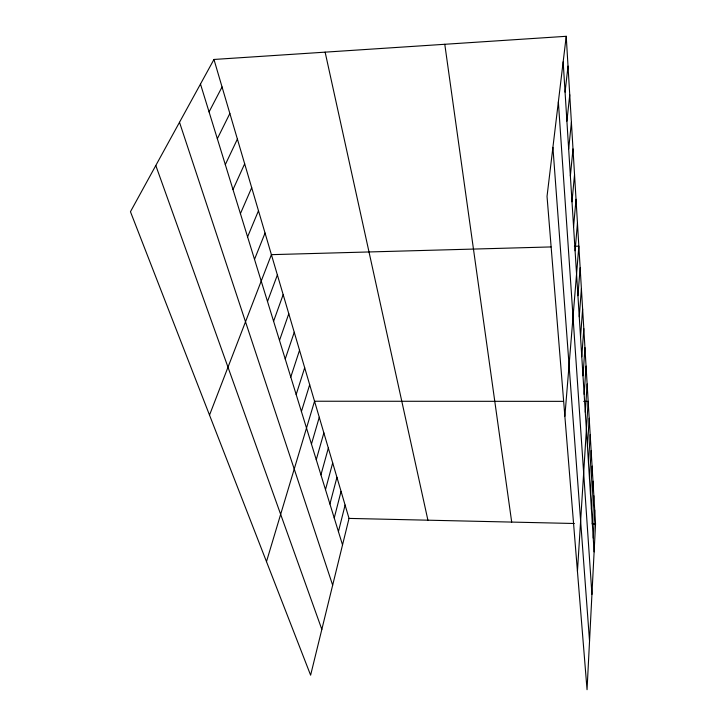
<?xml version="1.0" encoding="UTF-8"?>
<svg xmlns="http://www.w3.org/2000/svg" width="726" height="726" viewBox="0 0 726 726"><rect width="100%" height="100%" fill="white"/><g stroke="black" fill="none" stroke-linecap="round" stroke-linejoin="round"><path stroke-width="1.09" d="M566.226 36.3L595.547 523.981L587.044 689.7L547.032 196.374L566.226 36.3L213.961 59.459L130.453 211.72L310.619 675.171L349.024 518.409L213.961 59.459M593.242 538.039L594.712 510.079M592.343 523.827L593.85 495.804M591.427 509.225L592.97 481.138M589.494 478.752L591.136 450.574M590.474 494.197L592.062 466.065M588.496 462.843L590.174 434.638M587.461 446.472L589.194 418.24M577.442 571.353L588.178 401.36L583.668 401.36M585.292 412.223L587.134 383.981M584.167 394.309L586.054 366.076M582.996 375.823L584.947 347.618M581.789 356.756L583.804 328.597M580.546 337.064L582.624 308.958M579.257 316.717L581.399 288.703M577.932 295.7L580.147 267.776M564.864 416.225L578.849 246.159L574.393 246.286M575.092 250.769L577.46 223.127M573.576 226.73L576.027 199.269M571.997 201.801L574.538 174.558M570.364 175.937L572.995 148.939M568.667 149.066L571.398 122.358M566.906 121.142L569.747 94.77M565.073 92.102L568.022 66.102M338.434 531.632L345.095 505.069M334.232 518.001L341.066 491.375M329.922 504.007L336.937 477.327M325.493 489.633L332.69 462.916M320.937 474.868L328.334 448.114M316.264 459.694L323.86 432.905M311.454 444.085L319.268 417.287M266.487 561.634L314.54 401.233L563.412 401.351M301.417 411.533L309.684 384.716M296.181 394.536L304.684 367.737M290.781 377.039L299.539 350.259M285.227 359.007L294.248 332.263M279.501 340.421L288.794 313.732M273.593 321.255L283.167 294.638M267.495 301.49L277.377 274.954M209.515 415.1L271.406 254.654L551.016 246.931M254.517 259.354L265.044 233.055M247.584 236.885L258.483 210.74M240.424 213.635L251.695 187.662M233.001 189.559L244.671 163.795M225.314 164.611L237.393 139.083M217.337 138.739L229.861 113.492M209.07 111.904L222.056 86.966M349.024 518.409L574.348 523.5M592.198 523.909L595.547 523.981M155.8 165.501L321.836 629.397M179.504 122.286L332.662 585.201M200.476 84.044L342.527 544.917M325.13 52.145L427.913 520.197M444.784 44.286L511.694 522.085M552.913 147.351L589.539 641.112M558.367 101.849L591.935 594.358M563.158 61.873L594.113 551.869"/></g></svg>
